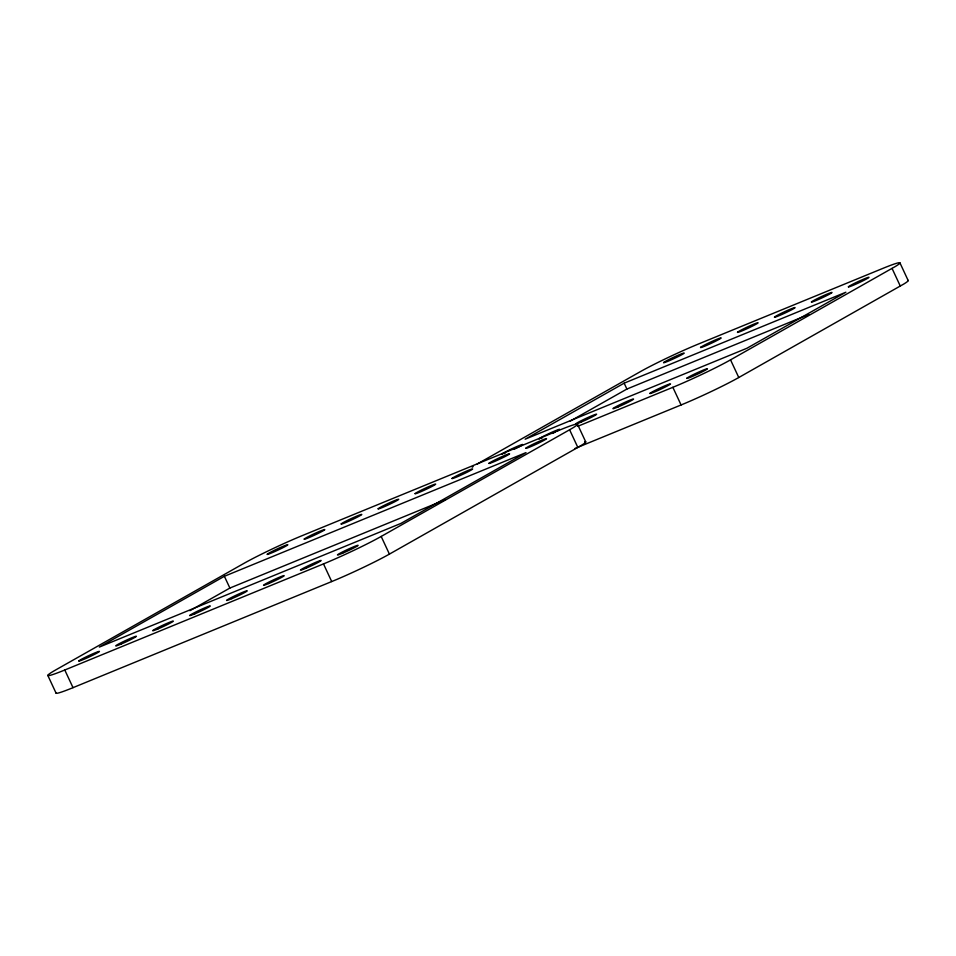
<?xml version="1.0" encoding="UTF-8"?>
<svg xmlns="http://www.w3.org/2000/svg" width="956" height="956" viewBox="0 0 956 956"><rect width="100%" height="100%" fill="white"/><g stroke="black" fill="none" stroke-linecap="round" stroke-linejoin="round"><path stroke-width="1.43" d="M569.609 429.77L572.991 427.798A45.565 2.784 -25 0 0 560.551 429.698L301.857 535.778A45.565 2.784 -25 0 0 244.15 563.251L55.711 669.929A45.541 2.784 -25 0 0 64.781 670.001L323.486 563.909A45.541 2.784 -25 0 0 381.181 536.447L569.609 429.77L577.842 447.432L389.415 554.11A45.541 2.784 -25 0 1 331.72 581.559L73.015 687.663A45.541 2.784 -25 0 1 56.165 692.753M577.842 447.432L581.224 445.448A45.565 2.784 -25 0 0 584.63 441.768M577.699 426.328L672.857 387.311A45.541 2.784 -25 0 0 730.539 359.85L895.437 266.437A45.565 2.784 -25 0 0 882.986 268.337L698.215 344.112A45.565 2.784 -25 0 0 640.496 371.573L479.004 463.003A45.541 2.784 -25 0 0 477.199 464.042M574.903 448.507L681.09 404.962A45.541 2.784 -25 0 0 738.773 377.512L903.671 284.099A45.565 2.784 -25 0 0 907.698 280.347M224.385 576.289L99.352 647.081L400.958 523.398L526.003 452.606L224.385 576.289L229.882 588.06L189.921 610.693M624.149 383.165L525.155 439.198L746.899 348.271L845.881 292.225L624.149 383.165L626.897 389.044L570.326 421.07M626.897 389.044L808.692 314.488M229.882 588.06L444.719 499.952M899.966 262.936L908.2 280.598M892.056 268.409L900.289 286.071M730.539 359.85L738.773 377.512M672.857 387.311L681.09 404.962M577.52 424.297L585.753 441.959M381.181 536.447L389.415 554.11M323.486 563.909L331.72 581.559M64.781 670.001L73.015 687.663M47.8 675.402L56.034 693.064M502.569 453.634A11.388 0.693 -25 0 1 514.017 447.802A11.388 0.693 -25 0 1 522.705 444.528A11.388 0.693 -25 0 1 513.993 449.332M505.079 453.252A11.388 0.693 -25 0 1 504.027 453.646M502.557 454.112A11.388 0.693 -25 0 1 502.187 453.933M539.519 438.959A11.388 0.693 -25 0 1 544.669 435.649A11.388 0.693 -25 0 1 557.707 429.83A11.388 0.693 -25 0 1 556.631 431.323M555.4 431.969A11.388 0.693 -25 0 1 552.52 433.415M542.028 438.099A11.388 0.693 -25 0 1 540.976 438.493M472.24 467.233A45.541 2.784 -25 0 1 473.124 466.588M78.918 660.835L78.786 661.014A11.388 0.693 -25 0 0 81.81 660.166L83.041 659.664A11.388 0.693 -25 0 0 98.922 651.908L99.305 651.622A11.388 0.693 -25 0 0 95.194 652.781L93.808 653.366A11.388 0.693 -25 0 0 78.918 660.835M267.345 554.157L267.214 554.337A11.388 0.693 -25 0 0 270.237 553.488L271.468 552.986A11.388 0.693 -25 0 0 287.362 545.231L287.732 544.932A11.388 0.693 -25 0 0 283.621 546.103L282.235 546.689A11.388 0.693 -25 0 0 267.345 554.157M304.307 539.005L304.175 539.184A11.388 0.693 -25 0 0 307.187 538.324L308.418 537.834A11.388 0.693 -25 0 0 324.311 530.078L324.693 529.779A11.388 0.693 -25 0 0 320.583 530.95L319.196 531.524A11.388 0.693 -25 0 0 304.307 539.005M341.256 523.852L341.125 524.031A11.388 0.693 -25 0 0 344.148 523.171L345.379 522.681A11.388 0.693 -25 0 0 361.272 514.914L361.655 514.627A11.388 0.693 -25 0 0 357.532 515.798L356.158 516.371A11.388 0.693 -25 0 0 341.256 523.852M378.218 508.688L378.086 508.879A11.388 0.693 -25 0 0 381.097 508.018L382.328 507.528A11.388 0.693 -25 0 0 398.222 499.761L398.604 499.474A11.388 0.693 -25 0 0 394.493 500.645L393.107 501.219A11.388 0.693 -25 0 0 378.218 508.688M415.167 493.535L415.047 493.714A11.388 0.693 -25 0 0 418.059 492.866L419.29 492.364A11.388 0.693 -25 0 0 435.183 484.608L435.566 484.31A11.388 0.693 -25 0 0 431.443 485.481L430.069 486.066A11.388 0.693 -25 0 0 415.167 493.535M452.128 478.382L451.997 478.562A11.388 0.693 -25 0 0 455.008 477.701L456.239 477.211A11.388 0.693 -25 0 0 472.133 469.456L472.515 469.157A11.388 0.693 -25 0 0 468.404 470.328L467.018 470.902A11.388 0.693 -25 0 0 452.128 478.382M489.078 463.23L488.958 463.409A11.388 0.693 -25 0 0 491.97 462.549L493.2 462.059A11.388 0.693 -25 0 0 509.094 454.291L509.476 454.004A11.388 0.693 -25 0 0 505.354 455.175L503.979 455.749A11.388 0.693 -25 0 0 489.078 463.23M526.039 448.065L525.908 448.245A11.388 0.693 -25 0 0 528.931 447.396L530.162 446.894A11.388 0.693 -25 0 0 546.043 439.139L546.426 438.852A11.388 0.693 -25 0 0 542.315 440.023L540.929 440.596A11.388 0.693 -25 0 0 526.039 448.065M663.703 362.491L663.572 362.671A11.388 0.693 -25 0 0 666.583 361.81L667.814 361.32A11.388 0.693 -25 0 0 683.707 353.565L684.09 353.266A11.388 0.693 -25 0 0 679.979 354.437L678.593 355.023A11.388 0.693 -25 0 0 663.703 362.491M650.008 393.31L649.889 393.49A11.388 0.693 -25 0 0 652.9 392.629L654.131 392.139A11.388 0.693 -25 0 0 670.025 384.384L670.407 384.085A11.388 0.693 -25 0 0 666.284 385.256L664.91 385.83A11.388 0.693 -25 0 0 650.008 393.31M700.652 347.339L700.533 347.518A11.388 0.693 -25 0 0 703.544 346.658L704.775 346.168A11.388 0.693 -25 0 0 720.669 338.412L721.051 338.113A11.388 0.693 -25 0 0 716.928 339.284L715.554 339.858A11.388 0.693 -25 0 0 700.652 347.339M686.97 378.158L686.838 378.337A11.388 0.693 -25 0 0 689.862 377.477L691.092 376.987A11.388 0.693 -25 0 0 706.974 369.219L707.356 368.932A11.388 0.693 -25 0 0 703.246 370.103L697.175 372.768A11.388 0.693 -25 0 0 686.97 378.158M737.614 332.186L737.482 332.365A11.388 0.693 -25 0 0 740.494 331.505L741.725 331.015A11.388 0.693 -25 0 0 757.618 323.248L758 322.961A11.388 0.693 -25 0 0 753.89 324.132L752.503 324.705A11.388 0.693 -25 0 0 737.614 332.186M774.575 317.022L774.444 317.201A11.388 0.693 -25 0 0 777.455 316.352L778.686 315.85A11.388 0.693 -25 0 0 794.579 308.095L794.962 307.796A11.388 0.693 -25 0 0 790.839 308.967L789.465 309.553A11.388 0.693 -25 0 0 774.575 317.022M811.525 301.869L811.393 302.048A11.388 0.693 -25 0 0 814.416 301.188L815.647 300.698A11.388 0.693 -25 0 0 831.541 292.942L831.911 292.644A11.388 0.693 -25 0 0 827.8 293.815L826.414 294.388A11.388 0.693 -25 0 0 811.525 301.869M848.486 286.716L848.354 286.896A11.388 0.693 -25 0 0 851.366 286.035L852.597 285.545A11.388 0.693 -25 0 0 868.49 277.778L868.873 277.491A11.388 0.693 -25 0 0 864.75 278.662L858.691 281.327A11.388 0.693 -25 0 0 848.486 286.716M194.809 613.824A11.388 0.693 -25 0 0 210.308 605.973A11.388 0.693 -25 0 0 194.833 612.485A11.388 0.693 -25 0 0 194.809 613.824M342.63 553.201A11.388 0.693 -25 0 0 358.13 545.35A11.388 0.693 -25 0 0 342.654 551.863A11.388 0.693 -25 0 0 342.63 553.201M120.898 644.141A11.388 0.693 -25 0 0 136.397 636.278A11.388 0.693 -25 0 0 120.922 642.802A11.388 0.693 -25 0 0 120.898 644.141M305.681 568.354A11.388 0.693 -25 0 0 321.168 560.503A11.388 0.693 -25 0 0 305.693 567.016A11.388 0.693 -25 0 0 305.681 568.354M268.72 583.519A11.388 0.693 -25 0 0 284.219 575.655A11.388 0.693 -25 0 0 268.744 582.18A11.388 0.693 -25 0 0 268.72 583.519M231.758 598.671A11.388 0.693 -25 0 0 247.257 590.808A11.388 0.693 -25 0 0 231.782 597.333A11.388 0.693 -25 0 0 231.758 598.671M157.848 628.976A11.388 0.693 -25 0 0 173.347 621.125A11.388 0.693 -25 0 0 157.871 627.638A11.388 0.693 -25 0 0 157.848 628.976M581.129 422.074A11.388 0.693 -25 0 0 596.616 414.211A11.388 0.693 -25 0 0 581.14 420.736A11.388 0.693 -25 0 0 581.129 422.074M618.078 406.921A11.388 0.693 -25 0 0 633.577 399.058A11.388 0.693 -25 0 0 618.102 405.583A11.388 0.693 -25 0 0 618.078 406.921"/></g></svg>
